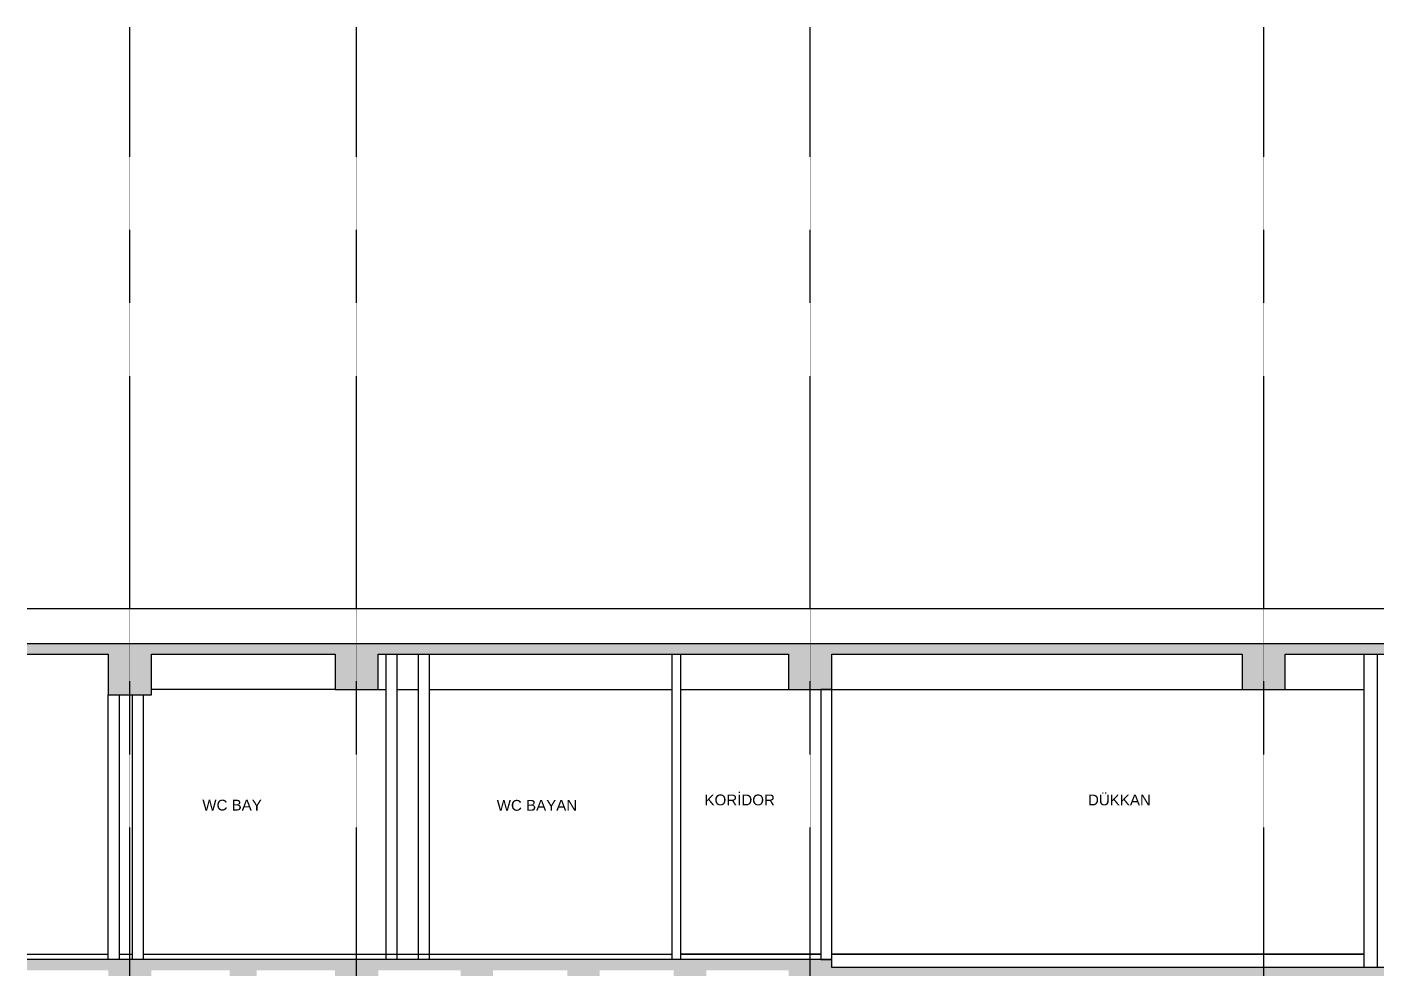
# Model space of a CAD drawing. Header units: centimetres. Extents: x -678439 to 71514, y -426864 to 8594.
# Drawn here: x 41219 to 43720, y 6553 to 8296 of the extents above; entities that cross this region are included whole.
import ezdxf

# ---------------------------------------------------------------- set-up
doc = ezdxf.new("R2010")
doc.units = ezdxf.units.CM
doc.header["$LTSCALE"] = 0.01
doc.header["$MEASUREMENT"] = 0
doc.linetypes.add('$0$CENTER', pattern=[50.8, 31.75, -6.35, 6.35, -6.35])
for name, color, linetype in [('$0$V-0_Axis', 8, '$0$CENTER'), ('TASYUNU', 30, 'Continuous'), ('V-0_Elevation_015', 103, 'Continuous'), ('V-0_Hatch_Concrete', 252, 'Continuous'), ('V-0_Text_Tr', 7, 'Continuous'), ('V-2_Column', 160, 'Continuous'), ('V-2_Wall', 4, 'Continuous')]:
    doc.layers.add(name, color=color, linetype=linetype)
doc.styles.add('VIVA_100', font='arial.ttf', dxfattribs={"height": 20})

msp = doc.modelspace()

# ---------------------------------------------------------------- hatches: boundary and pattern name
at = {"layer": 'V-0_Hatch_Concrete', "transparency": 33554534}
h = msp.add_hatch(color=256, dxfattribs=at)
h.dxf.hatch_style = 1
h.paths.add_polyline_path([(42709.7, 7135), (43469.7, 7135), (43469.7, 7070), (43549.7, 7070), (43549.7, 7135), (44309.7, 7135), (44309.7, 7070), (44389.7, 7070), (44389.7, 7135), (44664.5, 7135), (45149.7, 7135), (45149.7, 7070), (45189.7, 7070), (45189.7, 7155), (44664.5, 7155), (44664.5, 7225), (44644.5, 7225), (44644.5, 7155), (41219.3, 7155), (41219.3, 7135), (41369.7, 7135), (41369.7, 7060), (41449.7, 7060), (41449.7, 7135), (41789.7, 7135), (41789.7, 7070), (41869.7, 7070), (41869.7, 7135), (42629.7, 7135), (42629.7, 7070), (42709.7, 7070)])
h = msp.add_hatch(color=256, dxfattribs=at)
h.dxf.hatch_style = 1
h.paths.add_polyline_path([(44389.7, 6550), (44542.2, 6550), (44542.2, 6460), (44602.2, 6460), (44602.2, 6550), (44739.7, 6550), (44739.7, 6460), (44799.7, 6460), (44799.7, 6550), (44937.2, 6550), (44937.2, 6460), (44997.2, 6460), (44997.2, 6550), (45149.7, 6550), (45149.7, 6460), (45229.7, 6460), (45229.7, 6550), (45382.2, 6550), (45382.2, 6460), (45442.2, 6460), (45442.2, 6550), (45579.7, 6550), (45579.7, 6460), (45639.7, 6460), (45639.7, 6550), (45777.2, 6550), (45777.2, 6460), (45837.2, 6460), (45837.2, 6550), (45989.7, 6550), (45989.7, 6460), (46069.7, 6460), (46069.7, 6550), (46222.2, 6550), (46222.2, 6460), (46282.2, 6460), (46282.2, 6550), (46419.7, 6550), (46419.7, 6460), (46479.7, 6460), (46479.7, 6550), (46617.2, 6550), (46617.2, 6460), (46677.2, 6460), (46677.2, 6550), (46829.7, 6550), (46829.7, 6460), (46909.7, 6460), (46909.7, 6550), (47062.2, 6550), (47062.2, 6460), (47122.2, 6460), (47122.2, 6550), (47259.7, 6550), (47259.7, 6460), (47319.7, 6460), (47319.7, 6550), (47457.2, 6550), (47457.2, 6460), (47517.2, 6460), (47517.2, 6550), (47669.7, 6550), (47669.7, 6460), (47749.7, 6460), (47749.7, 6550), (47902.2, 6550), (47902.2, 6460), (47962.2, 6460), (47962.2, 6550), (48099.7, 6550), (48099.7, 6460), (48159.7, 6460), (48159.7, 6550), (48297.2, 6550), (48297.2, 6460), (48357.2, 6460), (48357.2, 6550), (48509.7, 6550), (48509.7, 6460), (48589.7, 6460), (48589.7, 6550), (48742.2, 6550), (48742.2, 6460), (48802.2, 6460), (48802.2, 6550), (48939.7, 6550), (48939.7, 6460), (48999.7, 6460), (48999.7, 6550), (49137.2, 6550), (49137.2, 6460), (49197.2, 6460), (49197.2, 6550), (49349.7, 6550), (49349.7, 6460), (49429.7, 6460), (49429.7, 6550), (49624.7, 6550), (49624.7, 6460), (49674.7, 6460), (49674.7, 6550), (49869.7, 6550), (49869.7, 6460), (49929.7, 6460), (49929.7, 6570), (45149.7, 6570), (44389.7, 6570), (44309.7, 6570), (44309.7, 6555), (42709.7, 6555), (42709.7, 6570), (41219.3, 6570), (41219.3, 6550), (41369.7, 6550), (41369.7, 6460), (41449.7, 6460), (41449.7, 6550), (41594.7, 6550), (41594.7, 6460), (41644.7, 6460), (41644.7, 6550), (41789.7, 6550), (41789.7, 6460), (41869.7, 6460), (41869.7, 6550), (42022.2, 6550), (42022.2, 6460), (42082.2, 6460), (42082.2, 6550), (42219.7, 6550), (42219.7, 6460), (42279.7, 6460), (42279.7, 6550), (42417.2, 6550), (42417.2, 6460), (42477.2, 6460), (42477.2, 6550), (42629.7, 6550), (42629.7, 6460), (42709.7, 6460), (42709.7, 6535), (42862.2, 6535), (42862.2, 6460), (42922.2, 6460), (42922.2, 6535), (43059.7, 6535), (43059.7, 6460), (43119.7, 6460), (43119.7, 6535), (43257.2, 6535), (43257.2, 6460), (43317.2, 6460), (43317.2, 6535), (43469.7, 6535), (43469.7, 6460), (43549.7, 6460), (43549.7, 6535), (43702.2, 6535), (43702.2, 6460), (43762.2, 6460), (43762.2, 6535), (43899.7, 6535), (43899.7, 6460), (43959.7, 6460), (43959.7, 6535), (44097.2, 6535), (44097.2, 6460), (44167.2, 6460), (44167.2, 6535), (44309.7, 6535), (44309.7, 6460), (44389.7, 6460)])

# ---------------------------------------------------------------- linework, layer by layer
at = {"layer": '$0$V-0_Axis'}
for p, q in [((41409.7, 1440), (41409.7, 8296.2)), ((41829.7, 1440), (41829.7, 8296.2)), ((42669.7, 1440), (42669.7, 8296.2)), ((43509.7, 1440), (43509.7, 8296.2))]:
    msp.add_line(p, q, dxfattribs=at)
at = {"layer": 'TASYUNU'}
for p, q in [((41219.3, 7220), (44644.5, 7220)), ((42689.7, 6580), (42429.4, 6580)), ((43695.7, 6580), (42709.7, 6580))]:
    msp.add_line(p, q, dxfattribs=at)
for points in [[(41219.3, 6580), (41369.7, 6580)], [(41389.7, 6580), (41414.7, 6580)], [(41434.7, 6580), (42414.2, 6580)], [(42429.7, 6580), (42689.7, 6580)], [(42709.7, 6580), (43695.7, 6580)]]:
    msp.add_lwpolyline(points, dxfattribs=at)
at = {"layer": 'V-0_Elevation_015', "ltscale": 0.3}
for points in [[(41789.7, 7070), (41449.7, 7070)], [(41869.7, 7070), (41884.4, 7070)], [(41904.4, 7070), (41944.4, 7070)], [(41964.4, 7070), (42414.2, 7070)], [(42429.7, 7070), (42629.7, 7070)], [(42709.7, 7070), (43469.7, 7070)], [(43549.7, 7070), (43695.7, 7070)]]:
    msp.add_lwpolyline(points, dxfattribs=at)
at = {"layer": 'V-2_Column', "ltscale": 200, "transparency": 33554687}
for p, q in [((42709.7, 6570), (41219.3, 6570)), ((42709.7, 6555), (42709.7, 6570)), ((44309.7, 6555), (42709.7, 6555))]:
    msp.add_line(p, q, dxfattribs=at)
for points in [[(41219.3, 7155), (44644.5, 7155)], [(41219.3, 7135), (41369.7, 7135), (41369.7, 7060), (41449.7, 7060), (41449.7, 7135), (41789.7, 7135), (41789.7, 7070), (41869.7, 7070), (41869.7, 7135), (42629.7, 7135), (42629.7, 7070), (42709.7, 7070), (42709.7, 7135), (43469.7, 7135), (43469.7, 7070), (43549.7, 7070), (43549.7, 7135), (44309.7, 7135), (44309.7, 7070), (44389.7, 7070), (44389.7, 7135), (44664.5, 7135)]]:
    msp.add_lwpolyline(points, dxfattribs=at)
at = {"layer": 'V-2_Wall'}
for points in [[(41904.4, 6570), (41884.4, 6570), (41884.4, 7135), (41904.4, 7135)], [(41964.4, 6570), (41944.4, 6570), (41944.4, 7135), (41964.4, 7135)], [(42429.7, 6570), (42414.2, 6570), (42414.2, 7135), (42429.7, 7135)], [(43720.1, 6555), (43695.7, 6555), (43695.7, 7135), (43720.1, 7135)], [(41389.7, 6570), (41369.7, 6570), (41369.7, 7060), (41389.7, 7060)], [(41434.7, 6570), (41414.7, 6570), (41414.7, 7060), (41434.7, 7060)], [(42709.7, 7070), (42689.7, 7070), (42689.7, 6570), (42709.7, 6570)]]:
    msp.add_lwpolyline(points, close=True, dxfattribs=at)

# ---------------------------------------------------------------- texts
at = {"layer": 'V-0_Text_Tr', "char_height": 20, "attachment_point": 1, "rotation": 0.009, "style": 'VIVA_100'}
for s, heights, insert in [('\\pi9.1356,l160,t289.14;KORİDOR', [85], (42304.9, 6875.4)), ('\\pi151.13,l80,t291.13;DÜKKAN', [160.3], (42953.1, 6875.4)), ('\\pi152.3,l80,t292.3;WC BAY', [85], (41311.7, 6865.8)), ('\\pi133.93,l80,t273.93;WC BAYAN', [85], (41875.3, 6865.4))]:
    msp.add_mtext_dynamic_manual_height_columns(s, width=554.26, gutter_width=1000, heights=heights, dxfattribs=dict(at, insert=insert))

doc.saveas('drawing.dxf')
